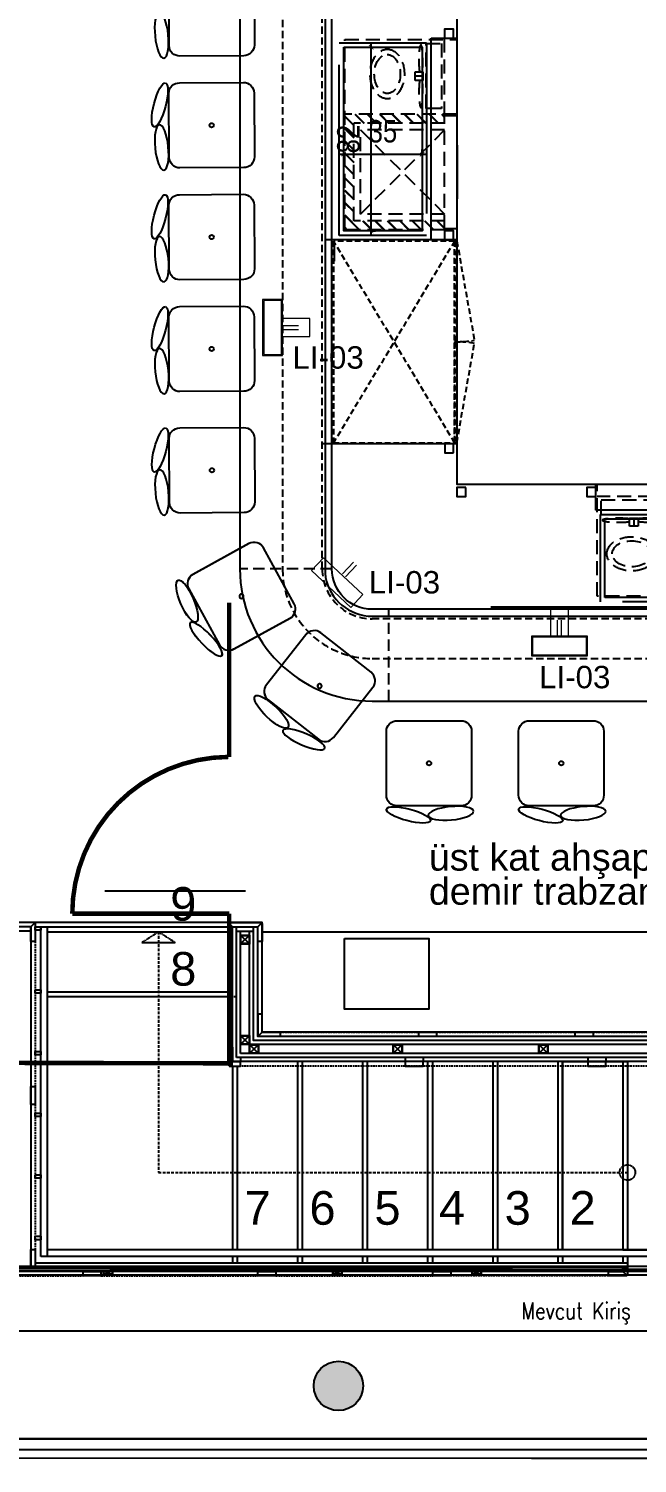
# Model space of a CAD drawing. Header units: millimetres. Extents: x 2562 to 7288, y 778 to 5635.
# Drawn here: x 4684 to 4955, y 1282 to 1922 of the extents above; entities that cross this region are included whole.
import ezdxf

# ---------------------------------------------------------------- set-up
doc = ezdxf.new("R2010")
doc.units = ezdxf.units.MM
doc.set_wipeout_variables(frame=1)
doc.linetypes.add('DASHEDX2', pattern=[38.1, 25.4, -12.7])
doc.linetypes.add('HIDDEN', pattern=[0.375, 0.25, -0.125])
for name, color, linetype in [('0-gnl-antet-yazi', 8, 'Continuous'), ('0-gnl-gor1', 1, 'Continuous'), ('0-gnl-gor3', 252, 'Continuous'), ('0-gnl-kapi-cam', 4, 'Continuous'), ('0-gnl-knst-metal', 3, 'Continuous'), ('0-gnl-merdiven', 6, 'Continuous'), ('0-gnl-mevcut', 253, 'Continuous'), ('0-gnl-parapet', 252, 'Continuous'), ('0-gnl-tarama', 252, 'Continuous'), ('0-gnl-ust', 191, 'HIDDEN'), ('1-gnl-ahsap', 33, 'Continuous'), ('2-tef-aksesuar', 30, 'Continuous'), ('2-tef-hrkt-mobilya', 251, 'Continuous'), ('2-tef-sabit', 251, 'Continuous'), ('2-tef-sbt-mobilya', 251, 'Continuous'), ('4-dsm-gorunus', 241, 'Continuous'), ('BH-DO-NOTLAR', 12, 'Continuous')]:
    doc.layers.add(name, color=color, linetype=linetype)
doc.layers.add('ONOFF_LI-03', color=7, linetype='Continuous', lineweight=0, true_color=0x007a00)
doc.layers.add('x-ref_base plan 1$0$SHG-WALL-HATCH', color=252, linetype='Continuous', lineweight=5)
doc.styles.add('geomim', font='ARIALN.TTF')
doc.styles.add('ROMANS', font='romans.shx', dxfattribs={"width": 0.8})
doc.styles.get("Standard").update_dxf_attribs({"font": 'arial.ttf'})
doc.styles.add('YAZI', font='arial.ttf')
doc.dimstyles.new('geomim-50', dxfattribs={"dimtxt": 10, "dimasz": 2, "dimexe": 2, "dimexo": 1, "dimgap": 5, "dimtad": 1, "dimdec": 1, "dimdsep": 46, "dimtxsty": 'geomim', "dimblk": 'ARCHTICK', "dimcen": -1, "dimdle": 2, "dimadec": 0, "dimazin": 0, "dimtfac": 1, "dimtdec": 1, "dimtofl": 0, "dimtmove": 2, "dimatfit": 3, "dimldrblk": 'DOT', "dimfxl": 10, "dimfxlon": 1, "dimtolj": 1, "dimtzin": 0, "dimarcsym": 0})

# ---------------------------------------------------------------- blocks, each defined once
blk = doc.blocks.new('PARKALANI')
at = {"ltscale": 45000}
for p, q in [((-176.07, -36), (306.42, -36)), ((306.42, -36), (-176.07, -36)), ((306.42, -41), (-176.07, -41))]:
    blk.add_line(p, q, dxfattribs=at)
at = {"ltscale": 24, "insert": (60.08, 24.82), "char_height": 7.5, "width": 87.9336, "attachment_point": 1, "style": 'ROMANS'}
blk.add_mtext('Mevcut Kiriş', dxfattribs=at)
blk = doc.blocks.new('otı')
blk.add_lwpolyline([(-4065.51, 1242.81), (-4035.51, 1242.81, -0.414214), (-4030.51, 1237.81), (-4030.51, 1207.81, -0.414214), (-4035.51, 1202.81), (-4065.51, 1202.81, -0.414214), (-4070.51, 1207.81), (-4070.51, 1237.81, -0.414214)], format="xyb", close=True)
blk.add_circle((-4050.51, 1222.81), 1)
blk.add_ellipse((-4060.17, 1198.53), major_axis=(-10.33, 2.76), ratio=0.259528)
at = {"extrusion": (0, 0, -1)}
blk.add_ellipse((-4040.22, 1199.31), major_axis=(10.64, 1.02), ratio=0.292975, dxfattribs=at)
blk = doc.blocks.new('x-ref_base plan 1$0$otı')
blk.add_lwpolyline([(-4065.51, 1242.81), (-4035.51, 1242.81, -0.414214), (-4030.51, 1237.81), (-4030.51, 1207.81, -0.414214), (-4035.51, 1202.81), (-4065.51, 1202.81, -0.414214), (-4070.51, 1207.81), (-4070.51, 1237.81, -0.414214)], format="xyb", close=True)
blk.add_circle((-4050.51, 1222.81), 1)
blk.add_ellipse((-4060.17, 1198.53), major_axis=(-10.33, 2.76), ratio=0.259528)
at = {"extrusion": (0, 0, -1)}
blk.add_ellipse((-4040.22, 1199.31), major_axis=(10.64, 1.02), ratio=0.292975, dxfattribs=at)
blk = doc.blocks.new('boh')
at = {"layer": 'x-ref_base plan 1$0$SHG-WALL-HATCH'}
h = blk.add_hatch(color=256, dxfattribs=at)
h.paths.add_polyline_path([(-50117.15, -17732.22), (-50034.35, -17614.48), (-49883.52, -17720.55), (-49893.06, -17734.12), (-49885, -17739.86), (-49865.85, -17712.99), (-49871.15, -17709.21), (-49695.36, -17462.62), (-49695.36, -17422.82), (-49877.33, -17293.1), (-49877.4, -17293.2), (-50153.53, -17679.83), (-50163.3, -17672.85), (-50360.76, -17949.33), (-50360.76, -17949.33), (-50363.26, -17952.83), (-50339.88, -17969.33), (-50237.55, -17824.89), (-50124.79, -17905.11), (-50124.5, -17904.98), (-50124.66, -17905.21), (-50036.9, -17967.64), (-50036.37, -17967.42), (-50036.66, -17967.81), (-49884.51, -18076.05), (-49852.23, -18099.07), (-49778.23, -17995.28), (-49969.75, -17858.75), (-49949.44, -17830.25), (-49956.91, -17824.92), (-49966.34, -17838.32), (-49974.19, -17832.8), (-49976.15, -17831.42), (-49976.15, -17831.42), (-49984.66, -17825.44)])
h.paths.add_polyline_path([(-50067.71, -17574.93), (-49886.01, -17320.06), (-49715.83, -17441.38), (-49897.52, -17696.25)], flags=16)
h.paths.add_polyline_path([(-50020.42, -18330.56), (-49852.36, -18099.26), (-49878.93, -18080.08), (-49884.54, -18076.09), (-50014.3, -18258.48), (-50268.3, -18077.79), (-50304.33, -18128.45)])
h.paths.add_polyline_path([(-50095.22, -17156.18), (-50086.51, -17143.97), (-50103.44, -17131.9), (-50096.86, -17122.66), (-50133.27, -17122.66), (-50136.58, -17126.7)])
h.paths.add_polyline_path([(-50293.75, -17616.42), (-50287.24, -17621.06), (-49994.09, -17209.85), (-50005.09, -17202.02), (-50013.79, -17214.23), (-50009.31, -17217.42)])
h.paths.add_polyline_path([(-51718.65, -19644.21), (-51696.58, -19696.99), (-51676.22, -19688.48), (-51698.29, -19635.7)], flags=9)
h.paths.add_polyline_path([(-51407.22, -19513.01), (-51385.15, -19565.79), (-51364.79, -19557.27), (-51386.86, -19504.49)], flags=9)
h.paths.add_polyline_path([(-53133.33, -20478.85), (-53014.84, -20478.85), (-53014.84, -20434.71), (-53133.33, -20434.71)], flags=9)
h.paths.add_polyline_path([(-52168.23, -20183.94), (-52106.12, -20183.94), (-52106.12, -20161.87), (-52168.23, -20161.87)], flags=9)
h.paths.add_polyline_path([(-52271.69, -20922.88), (-52012.88, -20922.88), (-52012.88, -20878.74), (-52271.69, -20878.74)], flags=9)
h.paths.add_polyline_path([(-51847.35, -21114.15), (-51728.85, -21114.15), (-51728.85, -21070.01), (-51847.35, -21070.01)], flags=9)
h.paths.add_polyline_path([(-51017.62, -19075.08), (-50832.23, -19075.08), (-50832.23, -19030.94), (-51017.62, -19030.94)], flags=9)
h.paths.add_polyline_path([(-51195.04, -19269.3), (-51058.87, -19269.3), (-51058.87, -19225.17), (-51195.04, -19225.17)], flags=9)
h.paths.add_polyline_path([(-51372.27, -19292.33), (-51292.93, -19292.33), (-51292.93, -19248.19), (-51372.27, -19248.19)], flags=9)
h.paths.add_polyline_path([(-51262.74, -20921.58), (-51003.93, -20921.58), (-51003.93, -20877.45), (-51262.74, -20877.45)], flags=9)
h.paths.add_polyline_path([(-50758.06, -20409.89), (-50683.72, -20409.89), (-50683.72, -20387.82), (-50758.06, -20387.82)], flags=9)
h.paths.add_polyline_path([(-52080.43, -19680.92), (-52055.45, -19680.92), (-52055.45, -19658.85), (-52080.43, -19658.85)], flags=9)
h.paths.add_polyline_path([(-51721.04, -19787.97), (-51696.05, -19787.97), (-51696.05, -19765.91), (-51721.04, -19765.91)], flags=9)
h.paths.add_polyline_path([(-51714.06, -20458.99), (-51689.07, -20458.99), (-51689.07, -20436.92), (-51714.06, -20436.92)], flags=9)
h.paths.add_polyline_path([(-51873.54, -20765.64), (-51848.55, -20765.64), (-51848.55, -20743.57), (-51873.54, -20743.57)], flags=9)
h.paths.add_polyline_path([(-52920.93, -20205.77), (-52895.95, -20205.77), (-52895.95, -20183.7), (-52920.93, -20183.7)], flags=9)
h.paths.add_polyline_path([(-52696.25, -20247.36), (-52563.34, -20247.36), (-52563.34, -20169.49), (-52696.25, -20169.49)], flags=9)
h.paths.add_polyline_path([(-51144.46, -19471.95), (-50957.7, -19387.5), (-50975.89, -19347.29), (-51162.65, -19431.74)], flags=9)
h.paths.add_polyline_path([(-50873.39, -19299.53), (-50784.26, -19299.53), (-50784.26, -19221.66), (-50873.39, -19221.66)], flags=9)
h.paths.add_polyline_path([(-51438.98, -19970.77), (-51375.41, -19970.77), (-51375.41, -19926.63), (-51438.98, -19926.63)], flags=9)
h.paths.add_polyline_path([(-52119.84, -20097.97), (-51963.17, -20024.89), (-51981.82, -19984.89), (-52138.5, -20057.97)], flags=9)
h = blk.add_hatch(color=256, dxfattribs=at)
h.paths.add_polyline_path([(-50117.15, -17732.22), (-50034.35, -17614.48), (-49883.52, -17720.55), (-49893.06, -17734.12), (-49885, -17739.86), (-49865.85, -17712.99), (-49871.15, -17709.21), (-49695.36, -17462.62), (-49695.36, -17422.82), (-49877.33, -17293.1), (-49877.4, -17293.2), (-50153.53, -17679.83), (-50163.3, -17672.85), (-50360.76, -17949.33), (-50360.76, -17949.33), (-50363.26, -17952.83), (-50339.88, -17969.33), (-50237.55, -17824.89), (-50124.79, -17905.11), (-50124.5, -17904.98), (-50124.66, -17905.21), (-50036.9, -17967.64), (-50036.37, -17967.42), (-50036.66, -17967.81), (-49884.51, -18076.05), (-49852.23, -18099.07), (-49778.23, -17995.28), (-49969.75, -17858.75), (-49949.44, -17830.25), (-49956.91, -17824.92), (-49966.34, -17838.32), (-49974.19, -17832.8), (-49976.15, -17831.42), (-49976.15, -17831.42), (-49984.66, -17825.44)])
h.paths.add_polyline_path([(-50067.71, -17574.93), (-49886.01, -17320.06), (-49715.83, -17441.38), (-49897.52, -17696.25)], flags=16)
h.paths.add_polyline_path([(-50020.42, -18330.56), (-49852.36, -18099.26), (-49878.93, -18080.08), (-49884.54, -18076.09), (-50014.3, -18258.48), (-50268.3, -18077.79), (-50304.33, -18128.45)])
h.paths.add_polyline_path([(-50095.22, -17156.18), (-50086.51, -17143.97), (-50103.44, -17131.9), (-50096.86, -17122.66), (-50133.27, -17122.66), (-50136.58, -17126.7)])
h.paths.add_polyline_path([(-50293.75, -17616.42), (-50287.24, -17621.06), (-49994.09, -17209.85), (-50005.09, -17202.02), (-50013.79, -17214.23), (-50009.31, -17217.42)])
h.paths.add_polyline_path([(-51718.65, -19644.21), (-51696.58, -19696.99), (-51676.22, -19688.48), (-51698.29, -19635.7)], flags=9)
h.paths.add_polyline_path([(-51407.22, -19513.01), (-51385.15, -19565.79), (-51364.79, -19557.27), (-51386.86, -19504.49)], flags=9)
h.paths.add_polyline_path([(-53133.33, -20478.85), (-53014.84, -20478.85), (-53014.84, -20434.71), (-53133.33, -20434.71)], flags=9)
h.paths.add_polyline_path([(-52168.23, -20183.94), (-52106.12, -20183.94), (-52106.12, -20161.87), (-52168.23, -20161.87)], flags=9)
h.paths.add_polyline_path([(-52271.69, -20922.88), (-52012.88, -20922.88), (-52012.88, -20878.74), (-52271.69, -20878.74)], flags=9)
h.paths.add_polyline_path([(-51847.35, -21114.15), (-51728.85, -21114.15), (-51728.85, -21070.01), (-51847.35, -21070.01)], flags=9)
h.paths.add_polyline_path([(-51017.62, -19075.08), (-50832.23, -19075.08), (-50832.23, -19030.94), (-51017.62, -19030.94)], flags=9)
h.paths.add_polyline_path([(-51195.04, -19269.3), (-51058.87, -19269.3), (-51058.87, -19225.17), (-51195.04, -19225.17)], flags=9)
h.paths.add_polyline_path([(-51372.27, -19292.33), (-51292.93, -19292.33), (-51292.93, -19248.19), (-51372.27, -19248.19)], flags=9)
h.paths.add_polyline_path([(-51262.74, -20921.58), (-51003.93, -20921.58), (-51003.93, -20877.45), (-51262.74, -20877.45)], flags=9)
h.paths.add_polyline_path([(-50758.06, -20409.89), (-50683.72, -20409.89), (-50683.72, -20387.82), (-50758.06, -20387.82)], flags=9)
h.paths.add_polyline_path([(-52080.43, -19680.92), (-52055.45, -19680.92), (-52055.45, -19658.85), (-52080.43, -19658.85)], flags=9)
h.paths.add_polyline_path([(-51721.04, -19787.97), (-51696.05, -19787.97), (-51696.05, -19765.91), (-51721.04, -19765.91)], flags=9)
h.paths.add_polyline_path([(-51714.06, -20458.99), (-51689.07, -20458.99), (-51689.07, -20436.92), (-51714.06, -20436.92)], flags=9)
h.paths.add_polyline_path([(-51873.54, -20765.64), (-51848.55, -20765.64), (-51848.55, -20743.57), (-51873.54, -20743.57)], flags=9)
h.paths.add_polyline_path([(-52920.93, -20205.77), (-52895.95, -20205.77), (-52895.95, -20183.7), (-52920.93, -20183.7)], flags=9)
h.paths.add_polyline_path([(-52696.25, -20247.36), (-52563.34, -20247.36), (-52563.34, -20169.49), (-52696.25, -20169.49)], flags=9)
h.paths.add_polyline_path([(-51144.46, -19471.95), (-50957.7, -19387.5), (-50975.89, -19347.29), (-51162.65, -19431.74)], flags=9)
h.paths.add_polyline_path([(-50873.39, -19299.53), (-50784.26, -19299.53), (-50784.26, -19221.66), (-50873.39, -19221.66)], flags=9)
h.paths.add_polyline_path([(-51438.98, -19970.77), (-51375.41, -19970.77), (-51375.41, -19926.63), (-51438.98, -19926.63)], flags=9)
h.paths.add_polyline_path([(-52119.84, -20097.97), (-51963.17, -20024.89), (-51981.82, -19984.89), (-52138.5, -20057.97)], flags=9)
blk = doc.blocks.new('20x40 kutu profil')
for points in [[(1, -2), (-1, -2), (-1, 2), (1, 2)], [(0.85, -1.85), (-0.85, -1.85), (-0.85, 1.85), (0.85, 1.85)]]:
    blk.add_lwpolyline(points, close=True)
at = {"color": 251}
for points in [[(-0.85, 1.85), (0.85, -1.85)], [(-0.85, -1.85), (0.85, 1.85)]]:
    blk.add_lwpolyline(points, dxfattribs=at)
blk = doc.blocks.new('ttttt')
at = {"layer": '0-gnl-knst-metal', "color": 252}
blk.add_line((-51856.41, -20577.98), (-51313.41, -20577.98), dxfattribs=at)
at = {"layer": '1-gnl-ahsap'}
blk.add_line((-51856.41, -20576.18), (-51321.01, -20576.18), dxfattribs=at)
at = {"layer": '0-gnl-knst-metal', "rotation": 270.0000000002779}
for p in [(-51767.33, -20578.98), (-51665.02, -20578.98), (-51602.82, -20578.98)]:
    blk.add_blockref('20x40 kutu profil', p, dxfattribs=at)
blk = doc.blocks.new('40x40 kutu profil')
for points in [[(2, -2), (-2, -2), (-2, 2), (2, 2)], [(1.85, -1.85), (-1.85, -1.85), (-1.85, 1.85), (1.85, 1.85)]]:
    blk.add_lwpolyline(points, close=True)
at = {"color": 251}
for points in [[(-1.85, 1.85), (1.85, -1.85)], [(-1.85, -1.85), (1.85, 1.85)]]:
    blk.add_lwpolyline(points, dxfattribs=at)
blk = doc.blocks.new('cam kapili buzdolabi ust')
at = {"layer": '0-gnl-gor3', "linetype": 'DASHEDX2'}
for p, q in [((900, 10), (0, 550)), ((0, 10), (900, 550)), ((0, 0), (443.2, -78.1)), ((900, 0), (456.8, -78.1))]:
    blk.add_line(p, q, dxfattribs=at)
for points in [[(900, 550), (0, 550), (0, 10), (900, 10)], [(450, 10), (0, 10), (0, 0), (450, 0)], [(900, 10), (450, 10), (450, 0), (900, 0)]]:
    blk.add_lwpolyline(points, close=True, dxfattribs=at)
for centre, start, end in [((0, 0), 350, 1.27334), ((900, 0), 178.72666, 190)]:
    blk.add_arc(centre, 450, start, end, dxfattribs=at)
blk = doc.blocks.new('cekmeceli_buzdolabi_ust')
at = {"layer": '0-gnl-gor3', "linetype": 'DASHEDX2', "ltscale": 250}
h = blk.add_hatch(dxfattribs=at)
h.set_pattern_fill('JIS_LC_8', color=2, scale=5, style=0)
h.set_pattern_definition([(45, (22438.577, 15035.588), (-27.577164, 27.577164), []), (45, (22440.577, 15035.588), (-27.577164, 27.577164), [])])
h.paths.add_polyline_path([(0, -445), (40, -445), (40, -40), (475.8, -40), (475.8, -445), (515.8, -445), (515.8, 0), (0, 0), (0, -445), (40, -445)])
at = {"layer": '0-gnl-gor3', "linetype": 'HIDDEN', "ltscale": 250}
for p, q in [((515.8, -500), (515.8, 0)), ((40, -445), (40, -40)), ((40, -40), (475.8, -40)), ((475.8, -445), (475.8, -40)), ((70, -445), (70, -70)), ((70, -70), (445.8, -70)), ((70, -70), (445.8, -445)), ((445.8, -70), (70, -445)), ((445.8, -445), (445.8, -70)), ((510.8, -445), (850, -445)), ((137.9, -503), (137.9, -500)), ((377.9, -503), (377.9, -500))]:
    blk.add_line(p, q, dxfattribs=at)
at = {"layer": '0-gnl-gor3', "color": 6, "linetype": 'HIDDEN', "ltscale": 250}
blk.add_line((685.7, -348.4), (685.7, -313.3), dxfattribs=at)
at = {"layer": '0-gnl-gor3', "color": 0, "linetype": 'HIDDEN', "ltscale": 250}
blk.add_line((5, -445), (0, -445), dxfattribs=at)
at = {"layer": '0-gnl-gor3', "ltscale": 250}
blk.add_line((137.9, -503), (377.9, -503), dxfattribs=at)
at = {"layer": '0-gnl-gor3', "linetype": 'HIDDEN', "ltscale": 250}
blk.add_lwpolyline([(0, -445), (0, 0), (850, 0), (850, -500), (515.8, -500)], dxfattribs=at)
at = {"layer": '0-gnl-gor3', "color": 6, "linetype": 'HIDDEN', "ltscale": 250}
for points in [[(666, -313.3), (705.4, -313.3), (705.4, -348.4), (666, -348.4)], [(540.7, -363.5), (830.9, -363.5), (830.9, -431.1), (540.7, -431.1)]]:
    blk.add_lwpolyline(points, close=True, dxfattribs=at)
at = {"layer": '0-gnl-gor3', "linetype": 'HIDDEN', "ltscale": 250}
blk.add_lwpolyline([(5, -445), (510.8, -445), (510.8, -500), (5, -500)], close=True, dxfattribs=at)
at = {"layer": '0-gnl-gor3', "color": 0, "linetype": 'HIDDEN', "ltscale": 250}
blk.add_lwpolyline([(510.8, -500), (5, -500)], dxfattribs=at)
at = {"layer": '0-gnl-gor3', "linetype": 'HIDDEN', "ltscale": 250}
for major_axis, ratio in [((110.7, 0), 0.689376), ((87, 0), 0.666666)]:
    blk.add_ellipse((695.4, -189.7), major_axis=major_axis, ratio=ratio, dxfattribs=at)
at = {"layer": '0-gnl-gor3', "color": 6, "linetype": 'HIDDEN', "ltscale": 250}
for centre, start_param, end_param in [((615.4, -339.9), 0.768869, 5.514317), ((756.1, -339.4), 3.124395, 3.194711), ((615.4, -339.9), 6.232928, 6.336303), ((756.1, -339.4), 3.908857, 8.657514)]:
    blk.add_ellipse(centre, major_axis=(70.4, 0), ratio=0.127516, start_param=start_param, end_param=end_param, dxfattribs=at)
blk = doc.blocks.new('_ArchTick')
at = {"color": 0, "linetype": 'ByBlock', "const_width": 0.15}
blk.add_lwpolyline([(-0.5, -0.5), (0.5, 0.5)], dxfattribs=at)
blk = doc.blocks.new('*D313')
at = {"layer": '0-gnl-gor3', "color": 0, "lineweight": -2, "ltscale": 250, "transparency": 16777216}
for p, q in [((4836.57, 1830.13), (4836.57, 1916.13)), ((4836.17, 1914.13), (4838.57, 1914.13)), ((4836.17, 1832.13), (4838.57, 1832.13))]:
    blk.add_line(p, q, dxfattribs=at)
at = {"layer": '0-gnl-gor3', "color": 0, "lineweight": -2, "ltscale": 250, "transparency": 16777216, "xscale": 2, "yscale": 2, "zscale": 2}
for p, rotation in [((4836.57, 1914.13), 90), ((4836.57, 1832.13), 270)]:
    blk.add_blockref('_ArchTick', p, dxfattribs=dict(at, rotation=rotation))
at = {"layer": '0-gnl-gor3', "color": 0, "ltscale": 250, "transparency": 16777216, "insert": (4826.47, 1873.13), "char_height": 10, "attachment_point": 5, "rotation": 90, "style": 'geomim'}
blk.add_mtext('\\A1;82', dxfattribs=at)
blk = doc.blocks.new('_Dot')
at = {"color": 0, "linetype": 'ByBlock', "lineweight": -2}
blk.add_line((-0.5, 0), (-1, 0), dxfattribs=at)
at = {"color": 0, "linetype": 'ByBlock', "const_width": 0.5}
blk.add_lwpolyline([(-0.25, 0, 1), (0.25, 0, 1)], format="xyb", close=True, dxfattribs=at)
blk = doc.blocks.new('*D314')
at = {"layer": '0-gnl-gor3', "color": 0, "lineweight": -2, "ltscale": 250, "transparency": 16777216}
for p, q in [((4822.33, 1866.44), (4861.33, 1866.44)), ((4824.33, 1866.04), (4824.33, 1868.44)), ((4859.33, 1866.04), (4859.33, 1868.44))]:
    blk.add_line(p, q, dxfattribs=at)
at = {"layer": '0-gnl-gor3', "color": 0, "lineweight": -2, "ltscale": 250, "transparency": 16777216, "xscale": 2, "yscale": 2, "zscale": 2, "rotation": 180}
blk.add_blockref('_ArchTick', (4824.33, 1866.44), dxfattribs=at)
at = {"layer": '0-gnl-gor3', "color": 0, "lineweight": -2, "ltscale": 250, "transparency": 16777216, "xscale": 2, "yscale": 2, "zscale": 2}
blk.add_blockref('_ArchTick', (4859.33, 1866.44), dxfattribs=at)
at = {"layer": '0-gnl-gor3', "color": 0, "ltscale": 250, "transparency": 16777216, "insert": (4841.83, 1876.55), "char_height": 10, "attachment_point": 5, "style": 'geomim'}
blk.add_mtext('\\A1;35', dxfattribs=at)

msp = doc.modelspace()

# ---------------------------------------------------------------- hatches: boundary and pattern name
h = msp.add_hatch(color=256)
h.dxf.hatch_style = 1
edge = h.paths.add_edge_path()
edge.add_arc((4821.97, 1316.66), 11, 0, 360)
at = {"layer": 'x-ref_base plan 1$0$SHG-WALL-HATCH'}
h = msp.add_hatch(color=256, dxfattribs=at)
h.paths.add_polyline_path([(6369.35, 4214.03), (6452.15, 4331.78), (6602.99, 4225.7), (6593.45, 4212.13), (6601.5, 4206.39), (6620.66, 4233.26), (6615.36, 4237.04), (6791.15, 4483.64), (6791.15, 4523.43), (6609.18, 4653.16), (6609.11, 4653.05), (6332.98, 4266.43), (6323.21, 4273.4), (6125.75, 3996.92), (6125.75, 3996.92), (6123.25, 3993.42), (6146.63, 3976.92), (6248.95, 4121.36), (6361.71, 4041.14), (6362.01, 4041.27), (6361.85, 4041.05), (6449.61, 3978.61), (6450.13, 3978.84), (6449.85, 3978.44), (6601.99, 3870.21), (6634.28, 3847.18), (6708.27, 3950.97), (6516.75, 4087.51), (6537.07, 4116.01), (6529.6, 4121.33), (6520.17, 4107.93), (6512.32, 4113.45), (6510.36, 4114.83), (6510.36, 4114.83), (6501.85, 4120.82)])
h.paths.add_polyline_path([(6418.8, 4371.33), (6600.49, 4626.19), (6770.68, 4504.87), (6588.98, 4250)], flags=16)
h.paths.add_polyline_path([(6466.09, 3615.69), (6634.14, 3846.99), (6607.58, 3866.18), (6601.96, 3870.17), (6472.21, 3687.77), (6218.21, 3868.46), (6182.17, 3817.81)])
h.paths.add_polyline_path([(6391.29, 4790.07), (6399.99, 4802.28), (6383.07, 4814.35), (6389.65, 4823.59), (6353.24, 4823.59), (6349.93, 4819.55)])
h.paths.add_polyline_path([(6192.76, 4329.83), (6199.27, 4325.19), (6492.42, 4736.4), (6481.42, 4744.23), (6472.71, 4732.02), (6477.19, 4728.83)])
h.paths.add_polyline_path([(4767.86, 2302.04), (4789.93, 2249.26), (4810.29, 2257.77), (4788.22, 2310.55)], flags=9)
h.paths.add_polyline_path([(5079.29, 2433.25), (5101.36, 2380.47), (5121.72, 2388.98), (5099.65, 2441.76)], flags=9)
h.paths.add_polyline_path([(3353.17, 1467.41), (3471.67, 1467.41), (3471.67, 1511.54), (3353.17, 1511.54)], flags=9)
h.paths.add_polyline_path([(4318.28, 1762.31), (4380.38, 1762.31), (4380.38, 1784.38), (4318.28, 1784.38)], flags=9)
h.paths.add_polyline_path([(4214.82, 1023.37), (4473.63, 1023.37), (4473.63, 1067.51), (4214.82, 1067.51)], flags=9)
h.paths.add_polyline_path([(4639.16, 832.11), (4757.65, 832.11), (4757.65, 876.24), (4639.16, 876.24)], flags=9)
h.paths.add_polyline_path([(5468.89, 2871.18), (5654.28, 2871.18), (5654.28, 2915.31), (5468.89, 2915.31)], flags=9)
h.paths.add_polyline_path([(5291.47, 2676.95), (5427.64, 2676.95), (5427.64, 2721.09), (5291.47, 2721.09)], flags=9)
h.paths.add_polyline_path([(5114.24, 2653.92), (5193.58, 2653.92), (5193.58, 2698.06), (5114.24, 2698.06)], flags=9)
h.paths.add_polyline_path([(5223.77, 1024.67), (5482.58, 1024.67), (5482.58, 1068.81), (5223.77, 1068.81)], flags=9)
h.paths.add_polyline_path([(5728.45, 1536.37), (5802.79, 1536.37), (5802.79, 1558.44), (5728.45, 1558.44)], flags=9)
h.paths.add_polyline_path([(4406.07, 2265.33), (4431.06, 2265.33), (4431.06, 2287.4), (4406.07, 2287.4)], flags=9)
h.paths.add_polyline_path([(4765.47, 2158.28), (4790.46, 2158.28), (4790.46, 2180.35), (4765.47, 2180.35)], flags=9)
h.paths.add_polyline_path([(4772.45, 1487.26), (4797.43, 1487.26), (4797.43, 1509.33), (4772.45, 1509.33)], flags=9)
h.paths.add_polyline_path([(4612.97, 1180.61), (4637.96, 1180.61), (4637.96, 1202.68), (4612.97, 1202.68)], flags=9)
h.paths.add_polyline_path([(3565.57, 1740.49), (3590.56, 1740.49), (3590.56, 1762.56), (3565.57, 1762.56)], flags=9)
h.paths.add_polyline_path([(3790.26, 1698.89), (3923.16, 1698.89), (3923.16, 1776.76), (3790.26, 1776.76)], flags=9)
h.paths.add_polyline_path([(5342.04, 2474.3), (5528.81, 2558.75), (5510.62, 2598.97), (5323.86, 2514.52)], flags=9)
h.paths.add_polyline_path([(5613.11, 2646.73), (5702.24, 2646.73), (5702.24, 2724.59), (5613.11, 2724.59)], flags=9)
h.paths.add_polyline_path([(5047.53, 1975.49), (5111.1, 1975.49), (5111.1, 2019.62), (5047.53, 2019.62)], flags=9)
h.paths.add_polyline_path([(4366.67, 1848.28), (4523.34, 1921.36), (4504.68, 1961.36), (4348.01, 1888.28)], flags=9)

# ---------------------------------------------------------------- linework, layer by layer
at = {"color": 12, "ltscale": 3}
msp.add_line((4780.53, 1537.4, -6.06), (4717.87, 1537.4, -6.06), dxfattribs=at)
at = {"ltscale": 3}
for p, q in [((4684.77, 1521.49, 1.68), (4686.27, 1522.99, -6.63)), ((4774.77, 1521.49, -6.7), (4773.27, 1522.99, -6.7)), ((4787.97, 1474.59, -6.7), (4785.97, 1472.59, -6.7)), ((4773.27, 1459.89, -6.7), (4774.77, 1461.39, -6.7))]:
    msp.add_line(p, q, dxfattribs=at)
at = {"color": 1, "ltscale": 3, "const_width": 2}
for points in [[(4773.27, 1597.4), (4773.27, 1666.16)], [(4554.78, 1481.28), (4554.78, 1461.05), (4774.02, 1460.64), (4773.27, 1523.49)], [(4773.27, 1523.49), (4773.27, 1527.4)]]:
    msp.add_lwpolyline(points, dxfattribs=at)
at = {"color": 1, "ltscale": 3, "const_width": 2, "elevation": -6.06}
msp.add_lwpolyline([(4773.3, 1527.4), (4703.3, 1527.4, -0.412497), (4772.89, 1597.39, 0.191857)], format="xyb", dxfattribs=at)
at = {"ltscale": 3, "elevation": -6.7}
msp.add_lwpolyline([(4772.77, 1459.89), (4773.27, 1459.89), (4773.27, 1459.39)], dxfattribs=at)
at = {"color": 3, "ltscale": 3}
msp.add_lwpolyline([(5169.1, 1368.27), (4630.1, 1369.27)], dxfattribs=at)
at = {"layer": '0-gnl-gor3', "linetype": 'HIDDEN', "ltscale": 250}
msp.add_line((4863.33, 1828.13), (4816, 1828.13), dxfattribs=at)
at = {"layer": '0-gnl-gor3', "ltscale": 3}
msp.add_line((4874.8, 1737.15), (4814.8, 1737.14), dxfattribs=at)
at = {"layer": '0-gnl-gor3'}
msp.add_lwpolyline([(4952.27, 1990.91), (4874.8, 1990.91), (4874.8, 1719.08), (5210.58, 1719.08)], dxfattribs=at)
at = {"layer": '0-gnl-gor3', "ltscale": 250}
for points in [[(4873.33, 1918.13), (4873.33, 1922.13), (4869.33, 1922.13), (4869.33, 1918.13)], [(4873.33, 1828.13), (4873.33, 1832.13), (4869.33, 1832.13), (4869.33, 1828.13)], [(4873.37, 1733.15), (4873.37, 1737.15), (4869.37, 1737.15), (4869.37, 1733.15)], [(4878.85, 1717.58), (4874.85, 1717.58), (4874.85, 1713.58), (4878.85, 1713.58)], [(4936.8, 1717.58), (4932.8, 1717.58), (4932.8, 1713.58), (4936.8, 1713.58)]]:
    msp.add_lwpolyline(points, close=True, dxfattribs=at)
at = {"layer": '0-gnl-gor3', "linetype": 'DASHEDX2', "ltscale": 3}
for points in [[(4822.33, 1916.13), (4861.33, 1916.13), (4861.33, 1830.13), (4822.33, 1830.13)], [(4938.8, 1666.58), (4938.8, 1705.58), (5024.8, 1705.58), (5024.8, 1666.58)]]:
    msp.add_lwpolyline(points, close=True, dxfattribs=at)
at = {"layer": '0-gnl-gor3', "ltscale": 3}
for points in [[(4863.33, 1918.13), (4874.83, 1918.13), (4874.83, 1828.13), (4863.33, 1828.13)], [(4824.33, 1914.13), (4859.33, 1914.13), (4859.33, 1832.13), (4824.33, 1832.13)], [(4936.8, 1707.58), (4936.8, 1719.08), (5026.8, 1719.08), (5026.8, 1707.58)], [(4940.8, 1668.58), (4940.8, 1703.58), (5022.8, 1703.58), (5022.8, 1668.58)]]:
    msp.add_lwpolyline(points, close=True, dxfattribs=at)
at = {"layer": '0-gnl-knst-metal', "color": 252}
for p, q in [((4778.37, 1464.99, -13.39), (4778.37, 1519.69, -13.39)), ((5015.17, 1464.99, -13.39), (4778.37, 1464.99, -13.39))]:
    msp.add_line(p, q, dxfattribs=at)
msp.add_lwpolyline([(5279.13, 1517.89), (5011.17, 1517.89), (5011.17, 1468.99), (4782.37, 1468.99), (4782.37, 1519.69)], dxfattribs=at)
at = {"layer": '0-gnl-merdiven'}
for p, q in [((4692.32, 1521.49, 8.04), (4772.77, 1521.49, 1.65)), ((4692.32, 1519.39, -6.57), (4772.77, 1519.39, 1.3)), ((4692.32, 1519.39, -6.57), (4772.77, 1519.39, 1.3)), ((4692.32, 1492.49, -6.57), (4772.77, 1492.49, 1.13)), ((4692.32, 1490.39, -5.91), (4772.77, 1490.39, 1.16)), ((4692.32, 1490.39, -8), (4772.77, 1490.39, 1.06)), ((4803.77, 1461.39, 1.49), (4803.77, 1377.39, 1.49)), ((4805.87, 1461.39, 1.49), (4805.87, 1384.39, 1.49)), ((4805.87, 1461.39, 1.49), (4805.87, 1377.39, 1.49)), ((4832.77, 1461.39, 1.49), (4832.77, 1377.39, 1.49)), ((4834.87, 1461.39, 1.49), (4834.87, 1384.39, 1.49)), ((4834.87, 1461.39, 1.49), (4834.87, 1377.39, 1.49)), ((4861.77, 1461.39, 1.49), (4861.77, 1377.39, 1.49)), ((4863.87, 1461.39, 1.49), (4863.87, 1384.39, 1.49)), ((4863.87, 1461.39, 1.49), (4863.87, 1377.39, 1.49)), ((4890.77, 1461.39, 1.49), (4890.77, 1377.39, 1.49)), ((4892.87, 1461.39, 1.49), (4892.87, 1384.39, 1.49)), ((4892.87, 1461.39, 1.49), (4892.87, 1377.39, 1.49)), ((4919.77, 1461.39, 1.49), (4919.77, 1377.39, 1.49)), ((4921.87, 1461.39, 1.49), (4921.87, 1384.39, 1.49)), ((4921.87, 1461.39, 1.49), (4921.87, 1377.39, 1.49)), ((4948.77, 1461.39, 1.49), (4948.77, 1377.39, 1.49)), ((4950.87, 1461.39, 1.49), (4950.87, 1384.39, 1.49)), ((4950.87, 1461.39, 1.49), (4950.87, 1377.39, 1.49)), ((4774.77, 1459.39, 1.49), (4774.77, 1377.39, 1.49)), ((4776.87, 1459.39, 1.49), (4776.87, 1384.39, 1.49)), ((4776.87, 1459.39, 1.49), (4776.87, 1377.39, 1.49)), ((4950.87, 1371.39, 7.81), (4686.77, 1371.39, -8.01)), ((4774.77, 1374.39, 1.49), (4774.77, 1371.39, 1.49)), ((4776.87, 1374.39, 1.49), (4776.87, 1371.39, 1.49)), ((4803.77, 1374.39, 1.49), (4803.77, 1371.39, 1.49)), ((4805.87, 1374.39, 1.49), (4805.87, 1371.39, 1.49)), ((4832.77, 1374.39, 1.49), (4832.77, 1371.39, 1.49)), ((4834.87, 1374.39, 1.49), (4834.87, 1371.39, 1.49)), ((4861.77, 1374.39, 1.49), (4861.77, 1371.39, 1.49)), ((4863.87, 1374.39, 1.49), (4863.87, 1371.39, 1.49)), ((4890.77, 1374.39, 1.49), (4890.77, 1371.39, 1.49)), ((4892.87, 1374.39, 1.49), (4892.87, 1371.39, 1.49)), ((4919.77, 1374.39, 1.49), (4919.77, 1371.39, 1.49)), ((4921.87, 1374.39, 1.49), (4921.87, 1371.39, 1.49)), ((4948.77, 1374.39, 1.49), (4948.77, 1371.39, 1.49)), ((4950.87, 1374.39, 1.49), (4950.87, 1369.59, 1.49))]:
    msp.add_line(p, q, dxfattribs=at)
at = {"layer": '0-gnl-mevcut'}
msp.add_circle((4821.97, 1316.66), 11, dxfattribs=at)
msp.add_circle((4821.97, 1316.66), 11, dxfattribs=at)
at = {"layer": '0-gnl-parapet'}
for p, q in [((4689.32, 1374.39, -8.13), (4689.32, 1521.49, 8.04)), ((4689.32, 1521.49, 8.04), (4692.32, 1521.49, 8.04)), ((4692.32, 1374.39, -8.13), (4692.32, 1521.49, 8.04)), ((4968.37, 1377.39, 8.52), (4692.32, 1377.39, -7.9)), ((4948.77, 1377.39, 7.92), (4968.37, 1377.39, 7.92)), ((4968.37, 1374.39, 8.52), (4689.32, 1374.39, -7.99))]:
    msp.add_line(p, q, dxfattribs=at)
for points, elevation in [([(4686.77, 1521.49), (4689.32, 1521.49), (4689.32, 1519.99), (4686.77, 1519.99), (4686.77, 1521.49)], 8.04), ([(4686.77, 1493.41), (4689.32, 1493.42), (4689.32, 1491.92), (4686.77, 1491.91), (4686.77, 1493.41)], -8.13), ([(4686.77, 1465.92), (4689.32, 1465.92), (4689.32, 1464.42), (4686.77, 1464.42), (4686.77, 1465.92)], -8.13), ([(4686.77, 1438.42), (4689.32, 1438.42), (4689.32, 1436.92), (4686.77, 1436.92), (4686.77, 1438.42)], -8.13), ([(4686.77, 1410.92), (4689.32, 1410.92), (4689.32, 1409.42), (4686.77, 1409.42), (4686.77, 1410.92)], -8.13), ([(4686.77, 1383.42), (4689.32, 1383.42), (4689.32, 1381.92), (4686.77, 1381.92), (4686.77, 1383.42)], -8.13)]:
    msp.add_lwpolyline(points, dxfattribs=dict(at, elevation=elevation))
at = {"layer": '0-gnl-tarama', "linetype": 'HIDDEN'}
for p, q in [((4734.35, 1514.61, 1.49), (4741.76, 1519.39, 1.49)), ((4734.35, 1514.61, 1.49), (4741.76, 1519.39, 1.49)), ((4741.76, 1519.39, 1.49), (4749.17, 1514.61, 1.49)), ((4741.76, 1519.39, 1.49), (4749.17, 1514.61, 1.49)), ((4734.35, 1514.61, 1.49), (4749.17, 1514.61, 1.49)), ((4734.35, 1514.61, 1.49), (4749.17, 1514.61, 1.49))]:
    msp.add_line(p, q, dxfattribs=at)
at = {"layer": '0-gnl-tarama', "linetype": 'HIDDEN', "ltscale": 5}
for p, q in [((4741.76, 1519.39, 1.49), (4741.76, 1411.89, 1.49)), ((4741.76, 1519.39, 1.49), (4741.76, 1411.89, 1.49)), ((4741.76, 1411.89, 1.49), (4950.87, 1411.89, 1.49)), ((4741.76, 1411.89, 1.49), (4950.87, 1411.89, 1.49))]:
    msp.add_line(p, q, dxfattribs=at)
at = {"layer": '0-gnl-tarama'}
msp.add_line((4694.82, 1367.79, -8.13), (4684.82, 1367.79, -8.13), dxfattribs=at)
at = {"layer": '0-gnl-tarama', "linetype": 'HIDDEN'}
msp.add_circle((4950.87, 1411.89, 1.49), 3.48, dxfattribs=at)
at = {"layer": '0-gnl-ust'}
for p, q in [((4772.77, 1467.89, -6.7), (4772.77, 1522.99, -6.7)), ((4787.97, 1482.59), (4787.97, 1514.99, -6.7)), ((4630.1, 1366.27), (5173.1, 1366.27)), ((4657.1, 1341.27), (5159.1, 1341.27))]:
    msp.add_line(p, q, dxfattribs=at)
at = {"layer": '0-gnl-ust', "ltscale": 3}
for p, q in [((4686.77, 1514.99, -6.61), (4686.77, 1450.29, -41.4)), ((4795.97, 1474.59), (4857.77, 1474.59)), ((4865.77, 1474.59), (4927.57, 1474.59)), ((4935.57, 1474.59), (4997.57, 1474.59, -6.7)), ((4686.77, 1442.29, -41.4), (4686.77, 1377.59, -41.4)), ((4638.1, 1365.79), (4708.1, 1365.79)), ((4716.1, 1365.79), (4786.1, 1365.79)), ((4794.1, 1365.79), (4864.1, 1365.79)), ((4942.37, 1365.79, -0.01), (4872.1, 1365.79))]:
    msp.add_line(p, q, dxfattribs=at)
at = {"layer": '0-gnl-ust', "ltscale": 3, "elevation": -6.7}
msp.add_lwpolyline([(5014.77, 1459.39), (4778.27, 1459.39)], dxfattribs=at)
at = {"layer": '1-gnl-ahsap'}
for p, q in [((4686.27, 1523.49, 1.68), (4672.07, 1523.49, 1.68)), ((4684.77, 1521.49, 1.68), (4673.57, 1521.49, 1.68)), ((4684.77, 1519.69, 1.68), (4673.57, 1519.69, 1.68)), ((4684.77, 1521.49, -6.61), (4684.77, 1369.59, -8.17)), ((4686.27, 1523.49, -6.62), (4686.27, 1522.99, -6.63)), ((4686.77, 1522.99, 1.68), (4686.27, 1522.99, 1.68)), ((4773.27, 1522.99, -6.7), (4773.27, 1523.49, -6.7)), ((4776.57, 1463.19, -6.7), (4776.57, 1521.49, -6.7)), ((4776.57, 1519.69, -6.7), (4784.17, 1519.69, -6.7)), ((4776.57, 1463.19, -6.7), (4776.57, 1517.59, -6.7)), ((5016.97, 1463.19, -6.7), (4776.57, 1463.19, -6.7)), ((5016.97, 1463.19, -6.7), (4776.57, 1463.19, -6.7)), ((4948.87, 1367.79, 0), (4630.1, 1367.79, 6.72)), ((4950.87, 1369.59, 7.65), (4682.97, 1369.59, -8.1))]:
    msp.add_line(p, q, dxfattribs=at)
at = {"layer": '1-gnl-ahsap', "ltscale": 3}
for p, q in [((4772.77, 1522.99, -6.7), (4773.27, 1522.99, -6.7)), ((4773.27, 1523.49, -6.7), (4787.47, 1523.49, -6.7)), ((4787.47, 1522.99, -6.7), (4785.97, 1521.49, -6.7)), ((4787.47, 1523.49, -6.7), (4787.47, 1522.99, -6.7)), ((4774.77, 1461.39, -6.7), (4778.27, 1461.39, -6.7))]:
    msp.add_line(p, q, dxfattribs=at)
at = {"layer": '1-gnl-ahsap'}
for points, elevation in [([(4684.77, 1521.49), (4686.27, 1522.99), (4686.77, 1522.99), (4686.77, 1514.99), (4684.77, 1514.99), (4684.77, 1521.49)], -6.61), ([(4774.77, 1461.39), (4774.77, 1521.49), (4785.97, 1521.49)], -6.7), ([(5007.57, 1521.49), (5007.57, 1472.59), (4785.97, 1472.59), (4785.97, 1521.49), (4785.97, 1521.49)], -6.7), ([(4775.27, 1490.39), (4776.57, 1490.39)], 1.49), ([(4772.77, 1461.39), (4772.77, 1459.89)], -6.7), ([(4773.27, 1459.39), (4778.27, 1459.39), (4778.27, 1461.39)], -6.7), ([(5018.77, 1461.39), (4774.77, 1461.39)], -6.7), ([(4778.27, 1463.19), (4778.27, 1461.39)], -6.7), ([(4851.77, 1463.19), (4851.77, 1461.39)], -6.7), ([(4851.77, 1461.39), (4851.77, 1459.39), (4859.77, 1459.39), (4859.77, 1461.39)], -6.7), ([(4859.77, 1463.19), (4859.77, 1461.39)], -6.7), ([(4933.27, 1463.19), (4933.27, 1461.39)], -6.7), ([(4933.27, 1461.39), (4933.27, 1459.39), (4941.27, 1459.39), (4941.27, 1461.39)], -6.7), ([(4941.27, 1463.19), (4941.27, 1461.39)], -6.7)]:
    msp.add_lwpolyline(points, dxfattribs=dict(at, elevation=elevation))
at = {"layer": '1-gnl-ahsap', "ltscale": 3}
for points, elevation in [([(4774.77, 1521.49), (4773.27, 1522.99), (4772.77, 1522.99), (4772.77, 1514.99), (4774.77, 1514.99), (4774.77, 1521.49)], -6.7), ([(4785.97, 1521.49), (4787.47, 1522.99), (4787.97, 1522.99), (4787.97, 1514.99), (4785.97, 1514.99), (4785.97, 1521.49)], -6.7), ([(4772.77, 1467.89), (4774.77, 1467.89), (4774.77, 1461.39), (4773.27, 1459.89), (4772.77, 1459.89), (4772.77, 1467.89)], -6.7), ([(4942.37, 1367.79), (4948.87, 1367.79), (4950.37, 1366.29), (4950.37, 1365.79), (4942.37, 1365.79), (4942.37, 1367.79)], -0.01), ([(4948.87, 1367.79), (4948.87, 1369.59), (4950.87, 1369.59), (4950.87, 1366.27), (4950.37, 1366.27)], -0.01)]:
    msp.add_lwpolyline(points, dxfattribs=dict(at, elevation=elevation))
at = {"layer": '1-gnl-ahsap'}
msp.add_lwpolyline([(5276.42, 1519.69), (5009.37, 1519.69), (5009.37, 1470.79), (4784.17, 1470.79), (4784.17, 1521.49)], dxfattribs=at)
at = {"layer": '1-gnl-ahsap', "ltscale": 3}
for points in [[(4787.97, 1474.59), (4787.97, 1482.59), (4785.97, 1482.59), (4785.97, 1472.59), (4787.97, 1474.59)], [(4785.97, 1472.59), (4787.97, 1474.59), (4795.97, 1474.59), (4795.97, 1472.59), (4785.97, 1472.59)]]:
    msp.add_lwpolyline(points, dxfattribs=at)
for points in [[(4857.77, 1474.59), (4865.77, 1474.59), (4865.77, 1472.59), (4857.77, 1472.59)], [(4927.57, 1474.59), (4935.57, 1474.59), (4935.57, 1472.59), (4927.57, 1472.59)]]:
    msp.add_lwpolyline(points, close=True, dxfattribs=at)
at = {"layer": '1-gnl-ahsap', "elevation": -41.4}
for points in [[(4684.77, 1450.29), (4686.77, 1450.29), (4686.77, 1442.29), (4684.77, 1442.29)], [(4684.77, 1377.59), (4686.77, 1377.59), (4686.77, 1369.59), (4684.77, 1369.59)]]:
    msp.add_lwpolyline(points, close=True, dxfattribs=at)
at = {"layer": '1-gnl-ahsap'}
for points in [[(4708.1, 1367.79), (4716.1, 1367.79), (4716.1, 1365.79), (4708.1, 1365.79)], [(4786.1, 1367.79), (4794.1, 1367.79), (4794.1, 1365.79), (4786.1, 1365.79)], [(4864.1, 1367.79), (4872.1, 1367.79), (4872.1, 1365.79), (4864.1, 1365.79)]]:
    msp.add_lwpolyline(points, close=True, dxfattribs=at)
at = {"layer": '2-tef-aksesuar', "ltscale": 3}
msp.add_lwpolyline([(4921.87, 1461.39), (4950.87, 1461.39), (4950.87, 1377.39), (4921.87, 1377.39)], close=True, dxfattribs=at)
at = {"layer": '2-tef-sabit'}
for p, q in [((4820.22, 1826.71), (4820.02, 1826.71)), ((4820.22, 1818.66), (4820.22, 1826.71))]:
    msp.add_line(p, q, dxfattribs=at)
at = {"layer": '2-tef-sabit', "linetype": 'HIDDEN', "ltscale": 20}
msp.add_lwpolyline([(4844.48, 1622.27), (4844.48, 1663.27)], dxfattribs=at)
at = {"layer": '2-tef-sabit'}
msp.add_lwpolyline([(4824.74, 1516.38), (4862.34, 1516.38), (4862.34, 1484.83), (4824.74, 1484.83)], close=True, dxfattribs=at)
at = {"layer": '2-tef-sbt-mobilya'}
msp.add_lwpolyline([(5005.57, 1474.59), (4787.97, 1474.59), (4787.97, 1519.39), (5005.57, 1519.39), (5005.57, 1474.59)], dxfattribs=at)
at = {"layer": '4-dsm-gorunus'}
for p, q in [((4974.03, 1367.79), (4630.1, 1367.79)), ((4665.96, 1284.58), (5150.1, 1284.27))]:
    msp.add_line(p, q, dxfattribs=at)
at = {"layer": '4-dsm-gorunus', "elevation": 6.72}
for points in [[(4630.1, 1367.79), (4630.1, 1348.27), (4657.1, 1348.27), (4657.1, 1303.27), (4666.1, 1303.27), (4665.96, 1284.58), (5150.1, 1284.27), (5150.1, 1303.27), (5159.1, 1303.27), (5159.1, 1348.27), (5167.5, 1348.27), (5167.5, 1434.87), (5269.7, 1434.87), (5269.7, 1368.87), (5424.5, 1368.87), (5424.5, 1434.87), (5520.2, 1434.87), (5520.2, 1345.27), (5532.6, 1345.27), (5532.6, 1306.27), (5538.6, 1306.18), (5538.6, 1282.5), (6025.6, 1282.5), (6025, 1510.79)], [(4974.03, 1367.79), (4630.1, 1367.79)]]:
    msp.add_lwpolyline(points, dxfattribs=at)

# ---------------------------------------------------------------- block references
at = {"layer": '0-gnl-gor3', "xscale": 0.1, "yscale": 0.1, "zscale": 0.1}
for name, p, rotation in [('cekmeceli_buzdolabi_ust', (4824.8, 1832.64), 90), ('cam kapili buzdolabi ust', (4874.8, 1737.64), 90), ('cekmeceli_buzdolabi_ust', (5022.3, 1669.08), 180)]:
    msp.add_blockref(name, p, dxfattribs=dict(at, rotation=rotation))
at = {"layer": '0-gnl-kapi-cam'}
msp.add_blockref('PARKALANI', (4843.5, 1329.07), dxfattribs=at)
at = {"layer": '0-gnl-knst-metal'}
for p in [(4780.37, 1515.89, 1.49), (4780.37, 1470.99, -6.7), (4784.37, 1466.99, -6.7), (4848.37, 1466.99, -6.7), (4913.37, 1466.99, -6.7)]:
    msp.add_blockref('40x40 kutu profil', p, dxfattribs=at)
at = {"layer": '0-gnl-ust'}
msp.add_blockref('ttttt', (56486.51, 21946.25), dxfattribs=at)
at = {"layer": '2-tef-hrkt-mobilya', "zscale": 0.9500000000000008}
for name, p, xscale, yscale, rotation in [('otı', (3625.16, -1925.14), 0.9500000000000008, 0.9500000000000008, 270.3185006110031), ('otı', (3625.18, -1975.06), 0.9500000000000008, 0.9500000000000008, 270.3185006110031), ('otı', (3625.2, -2024.98), 0.9500000000000008, 0.9500000000000008, 270.3185006110031), ('otı', (3625.21, -2074.9), 0.9500000000000008, 0.9500000000000008, 270.3185006110031), ('otı', (3625.31, -2129.06), 0.9500000000000008, 0.9500000000000008, 270.3185006110031), ('otı', (1908.7, 4483.2), -0.9500000000000011, 0.9500000000000008, 298.7651141123937), ('x-ref_base plan 1$0$otı', (1908.72, 4483.2), -0.9500000000000006, 0.9500000000000008, 298.7651141123939), ('otı', (1069.65, 3091.64), -0.9500000000000001, 0.95, 321.8625205585821), ('x-ref_base plan 1$0$otı', (1069.67, 3091.64), -0.9500000000000004, 0.9500000000000004, 321.8625205585821)]:
    msp.add_blockref(name, p, dxfattribs=dict(at, xscale=xscale, yscale=yscale, rotation=rotation))
at = {"layer": '2-tef-hrkt-mobilya', "xscale": 0.9500000000000004, "yscale": 0.9500000000000004, "zscale": 0.9500000000000004}
for p in [(8710.38, 432.89), (8769.33, 432.89)]:
    msp.add_blockref('otı', p, dxfattribs=at)
at = {"layer": 'BH-DO-NOTLAR'}
msp.add_blockref('boh', (56486.51, 21946.25), dxfattribs=at)

# ---------------------------------------------------------------- texts
at = {"layer": '0-gnl-antet-yazi'}
for s, p in [('üst kat ahşap kaplama sökülecek', (4862.32, 1546.64)), ('demir trabzan yapılacak.', (4862.32, 1531.41))]:
    msp.add_text(s, height=12, dxfattribs=at).set_placement(p)
at = {"layer": '0-gnl-merdiven', "char_height": 15, "width": 649.3881, "attachment_point": 1}
for s, insert in [('\\pi319.76227;9', (4427.22, 1539.3, 9.68)), ('\\pi319.75204;8', (4427.22, 1510.3, 9.68)), ('\\pi319.83901;7', (4460.32, 1403.59, 9.29)), ('\\pi319.74181;6', (4489.32, 1403.59, 8.19)), ('\\pi319.72135;5', (4518.32, 1403.59, 11.04)), ('\\pi319.50648;4', (4547.32, 1403.59, 8.19)), ('\\pi319.78274;3', (4576.32, 1403.59, 8.19)), ('\\pi319.72646;2', (4605.32, 1403.59, 8.19))]:
    msp.add_mtext(s, dxfattribs=dict(at, insert=insert))
at = {"layer": 'ONOFF_LI-03', "style": 'YAZI'}
msp.add_text('LI-03', height=10, dxfattribs=at).set_placement((4911.43, 1628.03))

# ---------------------------------------------------------------- dimensions: what is measured, and where the dimension line sits
at = {"layer": '0-gnl-gor3', "ltscale": 250}
for base, p1, p2, angle, picture, middle in [((4836.57, 1914.13), (4834.63, 1832.13), (4834.63, 1914.13), 90, '*D313', (4826.47, 1873.13)), ((4859.33, 1866.44), (4824.33, 1859.61), (4859.33, 1859.61), 180, '*D314', (4841.83, 1876.55))]:
    dim = msp.add_linear_dim(base=base, p1=p1, p2=p2, angle=angle, dimstyle='geomim-50', override={"dimfxl": 0.4}, dxfattribs=at)
    dim.commit()
    dim.dimension.update_dxf_attribs({"geometry": picture, "text_midpoint": middle})

# ---------------------------------------------------------------- next in the draw order: wipeouts: each hides what was drawn before it
for points in [[(4809.17, 1785.04), (4809.17, 1793.04), (4799.17, 1793.04), (4797.03, 1793.04), (4797.03, 1789.94), (4797.03, 1801.54), (4788.19, 1801.54), (4788.19, 1776.54), (4797.03, 1776.54), (4797.03, 1788.14), (4797.03, 1785.04), (4799.17, 1785.04)], [(4835.68, 1684.54), (4829.85, 1690.02), (4823, 1682.73), (4821.53, 1681.17), (4823.79, 1679.05), (4815.34, 1686.99), (4809.29, 1680.55), (4827.5, 1663.43), (4833.56, 1669.87), (4825.1, 1677.82), (4827.36, 1675.69), (4828.83, 1677.25)], [(4924.58, 1663.43), (4916.58, 1663.43), (4916.58, 1653.43), (4916.58, 1651.29), (4919.68, 1651.29), (4908.08, 1651.29), (4908.08, 1642.45), (4933.08, 1642.45), (4933.08, 1651.29), (4921.48, 1651.29), (4924.58, 1651.29), (4924.58, 1653.43)]]:
    msp.add_wipeout(points).dxf.layer = 'ONOFF_LI-03'

# ---------------------------------------------------------------- next in the draw order: linework, layer by layer
at = {"layer": '0-gnl-gor1', "linetype": 'Continuous'}
msp.add_lwpolyline([(5356.71, 1980.69), (5356.71, 2028.69, 0.414213), (5297.71, 2087.69), (4837.01, 2087.69, 0.41427), (4778.01, 2028.68), (4778.07, 1681.28, 0.414158), (4837.07, 1622.29), (5166.82, 1622.29, 0.414214), (5225.82, 1681.29), (5225.82, 1727.29, 0.414214), (5224.82, 1728.29), (5185.82, 1728.29, 0.414214), (5184.82, 1727.29), (5184.82, 1681.29, -0.414214), (5166.82, 1663.29), (4837.07, 1663.29, -0.414158), (4819.07, 1681.29), (4819.01, 2028.69, -0.41427), (4837.01, 2046.69), (5297.71, 2046.69, -0.414213), (5315.71, 2028.69), (5315.71, 1981.69, 0.414214), (5316.71, 1980.69), (5356.71, 1980.69)], format="xyb", dxfattribs=at)
at = {"layer": '0-gnl-gor3'}
msp.add_lwpolyline([(4952.27, 2049.71), (4835.13, 2049.71, 0.361402), (4816, 2030.68), (4816, 1679.41, 0.361452), (4835.23, 1660.28), (5168.72, 1660.28, 0.388023), (5187.92, 1681.29), (5187.92, 1719.08)], format="xyb", dxfattribs=at)
at = {"layer": '2-tef-sabit', "linetype": 'HIDDEN', "ltscale": 13}
msp.add_lwpolyline([(5337.71, 1985.69), (5337.71, 2028.69, 0.414213), (5297.71, 2068.69), (4837.01, 2068.69, 0.41427), (4797.01, 2028.69), (4797.07, 1681.28, 0.414158), (4837.07, 1641.29), (5166.82, 1641.29, 0.414214), (5206.82, 1681.29), (5206.82, 1723.29), (5189.12, 1723.29), (5189.12, 1681.29, -0.414214), (5166.82, 1658.99), (4837.07, 1658.99, -0.414158), (4814.77, 1681.29), (4814.71, 2028.69, -0.41427), (4837.01, 2050.99), (5297.71, 2050.99, -0.414213), (5320.01, 2028.69), (5320.01, 1985.69)], format="xyb", dxfattribs=at)
at = {"layer": '2-tef-sabit', "linetype": 'HIDDEN', "ltscale": 20}
msp.add_lwpolyline([(4819.01, 1681.27), (4778.01, 1681.28)], dxfattribs=at)
at = {"layer": '2-tef-sabit'}
msp.add_lwpolyline([(5210.58, 1664.29), (4889.97, 1664.29)], dxfattribs=at)
at = {"layer": '4-dsm-gorunus', "ltscale": 3}
msp.add_lwpolyline([(6023, 1808.27), (5279.3, 1809.05), (5279.3, 1523.49), (5005.57, 1523.49), (5005.57, 1474.59), (4787.97, 1474.59), (4787.97, 1523.49), (4671.57, 1523.49), (4671.57, 1429.48), (4571.55, 1429.48), (4571.5, 1376.87), (4380.93, 1376.87), (4345.52, 1456.18), (4404.32, 1482.1), (4364.98, 1573.7), (4305.29, 1547.15), (4293.83, 1573.29), (4233.74, 1546.95), (4201.53, 1620.4), (4261.62, 1646.75), (4218.56, 1744.95), (4167.66, 1722.63)], dxfattribs=at)
at = {"layer": 'ONOFF_LI-03', "ltscale": 3}
for points in [[(4788.19, 1801.54), (4788.19, 1776.54), (4797.03, 1776.54), (4797.03, 1801.54)], [(4788.69, 1801.04), (4788.69, 1777.04), (4796.53, 1777.04), (4796.53, 1801.04)], [(4809.99, 1680.57), (4827.48, 1664.14), (4832.85, 1669.85), (4815.36, 1686.29)], [(4908.08, 1642.45), (4933.08, 1642.45), (4933.08, 1651.29), (4908.08, 1651.29)], [(4908.58, 1642.95), (4932.58, 1642.95), (4932.58, 1650.79), (4908.58, 1650.79)]]:
    msp.add_lwpolyline(points, close=True, dxfattribs=at)
for points in [[(4797.03, 1785.04), (4809.17, 1785.04), (4809.17, 1793.04), (4797.03, 1793.04)], [(4797.03, 1789.94), (4804.17, 1789.94)], [(4797.03, 1788.14), (4804.17, 1788.14)], [(4823.79, 1679.05), (4828.68, 1684.25)], [(4825.1, 1677.82), (4829.99, 1683.02)], [(4924.58, 1651.29), (4924.58, 1663.43), (4916.58, 1663.43), (4916.58, 1651.29)], [(4919.68, 1651.29), (4919.68, 1658.43)], [(4921.48, 1651.29), (4921.48, 1658.43)]]:
    msp.add_lwpolyline(points, dxfattribs=at)

# ---------------------------------------------------------------- next in the draw order: texts
at = {"layer": 'ONOFF_LI-03', "style": 'YAZI'}
for p in [(4801.45, 1770.67), (4835.5, 1670.33)]:
    msp.add_text('LI-03', height=10, dxfattribs=at).set_placement(p)

doc.saveas('drawing.dxf')
